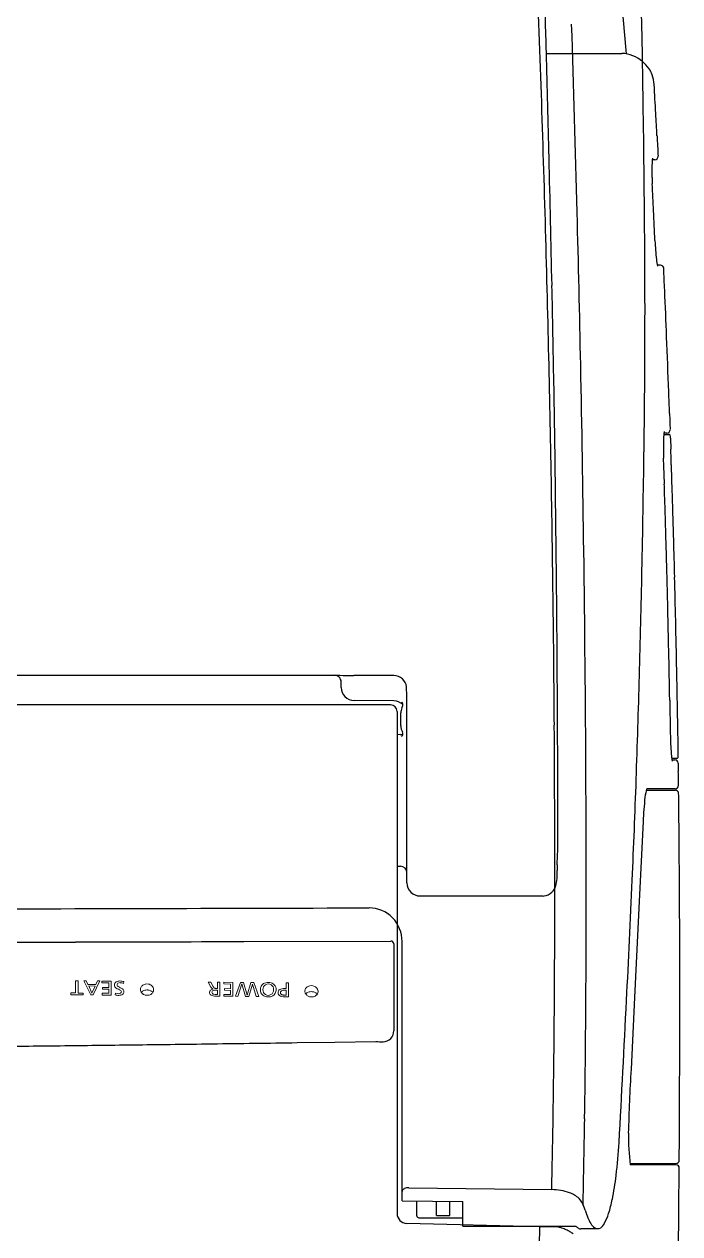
# Model space of a CAD drawing. Header units: centimetres. Extents: x -586 to 10005, y 2072 to 5664.
# Drawn here: x -499.55 to -489.58, y 3499.53 to 3517.9 of the extents above; entities that cross this region are included whole.
import ezdxf

# ---------------------------------------------------------------- set-up
doc = ezdxf.new("R2010")
doc.units = ezdxf.units.CM
doc.header["$MEASUREMENT"] = 0
doc.layers.add('Furnitures', color=7, linetype='Continuous')
doc.layers.add('Toilets_Details', color=8, linetype='Continuous')

msp = doc.modelspace()

# ---------------------------------------------------------------- linework, layer by layer
at = {"layer": 'Furnitures'}
for centre, radius, start, end in [((-856.753, 3504.439), 365.276, 1.96517, 2.64156), ((-423.315, 3523.927), 67.396, 183.96854, 185.51914), ((-584.987, 3515.442), 94.857, 1.32783, 2.26428), ((-717.621, 3510.881), 226.106, 1.66902, 1.93038), ((-885.968, 3504.784), 394.958, 1.4879, 1.90243), ((-1383.504, 3503.433), 893.462, 0.853338, 0.911105), ((-2256.412, 3472.474), 1765.374, 1.408739, 1.460434), ((-490.482, 3516.939), 0.513, 49.7372, 87.9764), ((-490.739, 3516.703), 0.86, 36.8766, 46.833), ((-490.386, 3516.988), 0.407, 20.0002, 34.5747), ((-490.698, 3516.907), 0.729, 5.6037, 17.6006), ((-850.792, 3504.665), 359.311, 1.30481, 1.96185), ((-870.746, 3495.728), 381.365, 3.1284, 3.19419), ((-870.837, 3511.01), 380.739, 0.75174, 0.86225), ((-691.675, 3505.508), 202.027, 3.03402, 3.13046), ((-430.923, 3519.154), 59.081, 182.8646, 183.16609), ((-735.692, 3512.738), 245.582, 0.58123, 0.76214), ((-1084.051, 3501.277), 592.66, 1.223328, 1.411345), ((-489.332, 3515.755), 0.675, 170.7911, 179.9582), ((-489.964, 3515.888), 0.05, 269.7479, 2.9622), ((-487.279, 3515.698), 2.729, 178.7901, 180.4395), ((-486.561, 3515.665), 3.447, 179.8, 181.5803), ((-479.141, 3515.955), 10.872, 182.0289, 182.5531), ((-771.176, 3501.592), 281.515, 2.7422, 2.82577), ((-671.783, 3513.356), 181.67, 0.35599, 0.59078), ((-754.602, 3502.42), 264.921, 2.63753, 2.73498), ((-890.161, 3504.672), 399.152, 1.15575, 1.4883), ((-482.168, 3515.001), 7.803, 182.8705, 183.9515), ((-635.2, 3513.564), 145.087, 359.81228, 0.36393), ((-486.856, 3514.706), 3.106, 184.4689, 187.1049), ((-488.797, 3514.456), 1.15, 186.7281, 191.8341), ((-489.879, 3514.188), 0.05, 2.5654, 90), ((-1675.328, 3462.104), 1186.643, 2.499558, 2.515769), ((-869.41, 3505.951), 377.968, 0.98619, 1.20961), ((-719.496, 3503.843), 229.9, 2.31982, 2.49608), ((-669.057, 3513.749), 178.945, 359.24841, 359.78855), ((-737.389, 3503.129), 247.807, 2.12455, 2.3173), ((-848.349, 3504.699), 356.868, 0.66397, 1.30817), ((-903.161, 3504.398), 412.155, 0.76528, 1.15746), ((-886.417, 3505.671), 394.978, 0.73728, 0.98436), ((-731.027, 3503.358), 241.441, 2.04815, 2.1261), ((-466.102, 3512.707), 23.649, 181.7435, 182.3428), ((-487.221, 3511.502), 2.612, 177.6965, 179.6477), ((-488.529, 3511.556), 1.304, 175.4747, 177.7763), ((-489.323, 3511.616), 0.507, 169.0399, 175.1764), ((-489.781, 3511.738), 0.05, 269.8119, 1.9901), ((-489.75, 3511.648), 0.0205, 28.3495, 89.6102), ((-489.758, 3511.644), 0.0299, 5.5582, 27.6908), ((-490.031, 3511.607), 0.305, 4.2068, 7.3853), ((-489.986, 3511.606), 0.26, 1.3382, 5.1653), ((-735.758, 3514.721), 245.652, 358.80516, 359.22574), ((-487.148, 3511.459), 2.686, 178.7597, 180.8466), ((-480.904, 3511.581), 8.931, 181.0327, 181.7594), ((-735.282, 3503.187), 245.7, 1.87052, 1.9259), ((-735.087, 3503.193), 245.506, 1.78388, 1.87053), ((-1207.325, 3489.057), 717.838, 1.725886, 1.744594), ((-734.883, 3503.199), 245.302, 1.70871, 1.78389), ((-920.071, 3505.225), 428.634, 0.55951, 0.73911), ((-987.974, 3495.654), 498.389, 1.69805, 1.72736), ((-734.645, 3503.207), 245.064, 1.60518, 1.70873), ((-857.066, 3499.521), 367.424, 1.65241, 1.7002), ((-777.93, 3501.793), 288.255, 1.5947, 1.65446), ((-734.33, 3503.215), 244.749, 1.47174, 1.6052), ((-899.317, 3504.469), 408.311, 0.28024, 0.76256), ((-733.958, 3503.013), 244.266, 1.54266, 1.59585), ((-720.685, 3514.368), 230.575, 358.41764, 358.81477), ((-702.338, 3503.859), 212.635, 1.47507, 1.54418), ((-948.269, 3504.938), 456.834, 0.41728, 0.56088), ((-733.956, 3503.225), 244.374, 1.31718, 1.47178), ((-684.765, 3504.311), 195.056, 1.37824, 1.47524), ((-707.972, 3503.767), 218.269, 1.21351, 1.37435), ((-840.874, 3504.822), 349.392, 0.39847, 0.65807), ((-733.528, 3503.234), 243.946, 1.14066, 1.31723), ((-977.511, 3504.713), 486.076, 0.31672, 0.41871), ((-753.005, 3502.84), 263.312, 1.04265, 1.20764), ((-733.15, 3503.242), 243.568, 1.00668, 1.14069), ((-494.83, 3507.911), 0.1, 359.6688, 89.9996), ((-494.48, 3515.201), 7.195, 267.8278, 269.5456), ((-493.929, 3507.81), 0.196, 7.2766, 90.3432), ((-691.639, 3513.535), 201.517, 357.97936, 358.42631), ((-494.529, 3507.828), 0.201, 180.1196, 269.1708), ((-493.98, 3507.461), 0.1, 0.1938, 89.848), ((-493.93, 3507.421), 0.2, 47.2156, 89.3352), ((-494.022, 3507.615), 0.238, 335.165, 340.9481), ((-493.871, 3507.562), 0.0784, 341.9385, 31.8148), ((-345.942, 3509.857), 143.812, 180.88653, 181.10968), ((-493.672, 3507.44), 0.153, 150.8206, 179.8603), ((-962.718, 3504.788), 471.283, 0.18337, 0.31752), ((-732.891, 3503.246), 243.309, 0.91927, 1.00669), ((-493.675, 3507.241), 0.15, 179.5948, 215.8499), ((-840.896, 3504.814), 349.413, 359.94617, 0.39981), ((-493.831, 3507.213), 0.104, 270.871, 291.6154), ((-493.85, 3507.126), 0.0594, 308.8086, 27.2166), ((-486.582, 3507.106), 3.145, 180.6301, 185.8536), ((-762.961, 3502.78), 273.383, 0.84437, 0.91586), ((-490.043, 3506.799), 0.435, 358.2232, 1.2893), ((-489.199, 3506.827), 0.514, 184.7005, 193.6502), ((-489.658, 3506.678), 0.05, 0.8039, 89.8204), ((-489.63, 3506.769), 0.0204, 269.7962, 348.6373), ((-489.682, 3506.782), 0.0739, 346.7113, 2.843), ((-398.858, 3507.783), 90.757, 180.69721, 180.77909), ((-814.295, 3504.62), 323.289, 359.81101, 0.32714), ((-678.52, 3513.078), 188.391, 357.51249, 357.9775), ((-689.495, 3503.825), 199.907, 0.74946, 0.7808), ((-928.287, 3504.914), 436.852, 0.09798, 0.18132), ((-489.193, 3506.025), 0.93, 163.5482, 171.7356), ((-489.653, 3506.338), 0.0499, 269.9816, 0.8795), ((-489.652, 3506.218), 0.05, 0.7089, 89.8637), ((-484.538, 3505.528), 5.611, 173.5474, 177.3219), ((-739.995, 3503.169), 250.412, 0.63807, 0.6978), ((-735.417, 3503.219), 245.834, 0.55956, 0.6383), ((-512.399, 3505.721), 20.964, 359.0041, 359.8361), ((-732.266, 3503.25), 242.682, 0.48851, 0.55968), ((-496.952, 3505.495), 5.515, 356.249, 358.5627), ((-730.078, 3503.268), 240.494, 0.35073, 0.48867), ((-490.299, 3505.081), 1.151, 177.3325, 181.7589), ((-493.83, 3505.012), 0.1, 0, 89.6042), ((-491.988, 3504.965), 0.541, 346.729, 358.6204), ((-493.53, 3504.861), 0.2, 180.1251, 270.0585), ((-491.686, 3504.882), 0.228, 313.7246, 349.7376), ((-783.435, 3517.832), 293.413, 357.11714, 357.47423), ((-491.655, 3504.784), 0.124, 263.41, 274.8455), ((-491.678, 3504.876), 0.218, 278.8752, 313.2222), ((-731.553, 3503.26), 241.969, 0.17241, 0.35033), ((-520.502, 12474.457), 8970.015, 270.1238253, 270.1673285), ((-494.309, 3503.976), 0.504, 359.2771, 89.5591), ((-717.824, 3504.707), 226.341, 359.364, 359.94397), ((-511.91, 8757.585), 5253.64, 270.109974, 270.143364), ((-514.618, 9778.535), 6274.593, 270.1447607, 270.1680863), ((-493.974, 3503.931), 0.045, 1.8745, 89.7219), ((-777.635, 3503.192), 288.051, 359.97235, 0.15849), ((-785.219, 3505.251), 294.216, 359.22653, 359.66941), ((-1378.468, 3548.404), 889.231, 356.93894, 357.078079), ((-889.315, 3503.241), 399.731, 359.86907, 359.97294), ((-494.095, 3502.614), 0.166, 270.4298, 0.4875), ((-513.031, 4744.114), 1241.805, 270.535472, 270.622192), ((-513.86, 4822.393), 1320.089, 270.621297, 270.668915), ((-511.812, 4646.215), 1143.899, 270.669347, 270.725396), ((-511.527, 4621.487), 1119.169, 270.726831, 270.792377), ((-521.078, 5322.675), 1820.422, 270.787768, 270.808233), ((-494.13, 3503.031), 0.584, 262.7717, 273.491), ((-895.006, 3503.26), 405.422, 359.70497, 359.8682), ((-742.743, 3505.3), 251.266, 358.83771, 359.29189), ((-463.129, 3500.372), 27.246, 176.5049, 178.5587), ((-694.406, 3504.38), 203.4, 358.92335, 359.12644), ((-892.276, 3503.243), 402.692, 359.63082, 359.70549), ((-503.284, 3501.809), 12.809, 353.7717, 356.015), ((-485.738, 3501.072), 4.628, 180.1822, 186.1206), ((-696.469, 3504.419), 205.463, 358.86746, 358.92325), ((-489.642, 3500.648), 0.05, 270.1131, 359.6381), ((-489.639, 3500.532), 0.0465, 355.2632, 90.419), ((-495.548, 3501.04), 5.036, 348.7215, 352.9212), ((-1691.638, 3510.036), 1202.082, 359.512459, 359.54682), ((-493.761, 3500.17), 0.0441, 136.7953, 174.8424), ((-493.731, 3500.133), 0.0914, 113.4223, 133.1754), ((-493.706, 3500.068), 0.162, 88.9353, 112.1936), ((-491.56, 3499.245), 0.958, 71.711, 88.1484), ((-699.213, 3504.481), 208.208, 358.76077, 358.86536), ((-491.413, 3499.73), 0.452, 48.5839, 70.1014), ((-491.485, 3499.771), 0.476, 21.7863, 38.748), ((-492.86, 3500.525), 2.299, 342.6513, 348.1977), ((-493.73, 3499.84), 0.15, 179.9852, 268.7539), ((-489.213, 3500.517), 1.917, 199.1071, 202.7627), ((-491.511, 3500.116), 0.889, 331.4283, 341.8989), ((-493.55, 3499.806), 0.03, 180, 270), ((-491.451, 3499.54), 0.0984, 73.6488, 88.7129), ((-492.789, 3495.673), 4.19, 70.2696, 70.978), ((-490.628, 3500.157), 0.736, 223.7682, 225.5138), ((-491.049, 3499.725), 0.133, 224.842, 235.0852), ((-490.522, 3499.954), 0.492, 201.2803, 212.5241), ((-490.773, 3499.779), 0.187, 208.6507, 236.2349), ((-490.896, 3499.775), 0.187, 306.0132, 333.08), ((-869.309, 3502.928), 379.723, 359.15393, 359.52908), ((-1021.138, 3515.121), 529.655, 358.11229, 358.31558), ((-491.642, 3498.852), 0.811, 65.8785, 70.7402), ((-491.533, 3499.097), 0.543, 59.0677, 65.7915), ((-491.791, 3498.684), 1.03, 55.4172, 58.5346), ((-491.096, 3499.654), 0.0477, 232.094, 258.2896), ((-491.098, 3499.654), 0.0473, 260.3367, 284.432), ((-490.832, 3499.689), 0.079, 235.3958, 305.1)]:
    msp.add_arc(centre, radius, start, end, dxfattribs=at)
at = {"layer": 'Furnitures', "lineweight": 0}
for centre, radius, start, end in [((-498.116, 3503.307), 0.0579, 122.2863, 178.6136), ((-498.122, 3503.308), 0.0519, 179.1745, 240.4904), ((-498.093, 3503.26), 0.11, 88.6477, 119.6563), ((-498.106, 3503.315), 0.0255, 126.8184, 178.986), ((-498.104, 3503.311), 0.0287, 170.166, 220.3999), ((-498.093, 3503.298), 0.0468, 82.8841, 127.0243), ((-498.091, 3503.188), 0.182, 71.362, 89.7962), ((-498.094, 3503.201), 0.143, 66.3305, 87.4202), ((-497.701, 3503.24), 0.0783, 131.3514, 167.115), ((-497.688, 3503.228), 0.0957, 100.2292, 132.5327), ((-497.68, 3503.208), 0.117, 79.3702, 102.4449), ((-497.678, 3503.218), 0.107, 47.6556, 79.1361), ((-495.86, 3503.249), 0.0944, 110.8919, 153.6173), ((-495.837, 3503.243), 0.0813, 355.3914, 182.8609), ((-495.839, 3503.188), 0.159, 80.6683, 110.3695), ((-495.826, 3503.235), 0.111, 44.046, 83.4131), ((-495.82, 3503.242), 0.102, 357.216, 43.535), ((-495.181, 3503.182), 0.117, 79.3702, 102.4449), ((-498.104, 3503.35), 0.199, 253.1467, 268.4284), ((-498.105, 3503.32), 0.143, 248.7182, 267.5286), ((-498.068, 3503.38), 0.142, 235.7148, 251.235), ((-498.007, 3503.427), 0.179, 228.7182, 242.2454), ((-498.151, 3503.13), 0.121, 53.0562, 71.8474), ((-498.108, 3503.229), 0.0526, 265.9494, 299.5699), ((-498.114, 3503.321), 0.17, 271.5581, 283.2078), ((-498.134, 3503.136), 0.139, 54.5643, 71.9828), ((-498.092, 3503.206), 0.0242, 294.339, 359.2191), ((-498.093, 3503.206), 0.0256, 357.973, 55.1969), ((-498.097, 3503.229), 0.0759, 286.442, 309.2159), ((-498.079, 3503.209), 0.0484, 359.6462, 57.0723), ((-498.081, 3503.208), 0.0504, 310.1042, 0.0148), ((-497.702, 3503.241), 0.0767, 167.6452, 203.308), ((-497.688, 3503.249), 0.0936, 204.5014, 235.073), ((-497.701, 3503.144), 0.0848, 107.4729, 140.0739), ((-497.678, 3503.265), 0.112, 235.6266, 261.5051), ((-497.68, 3503.095), 0.139, 84.7614, 109.7852), ((-497.677, 3503.264), 0.111, 261.0274, 293.0786), ((-497.684, 3503.077), 0.156, 67.3695, 83.876), ((-497.669, 3503.247), 0.0925, 292.1953, 319.9608), ((-497.65, 3503.151), 0.0752, 37.8113, 69.2855), ((-497.664, 3503.234), 0.0849, 6.4479, 47.189), ((-497.655, 3503.238), 0.0761, 318.9225, 4.7852), ((-496.665, 3503.194), 0.0644, 160.9113, 177.1948), ((-496.653, 3503.2), 0.0759, 182.4371, 199.0561), ((-496.687, 3503.197), 0.0425, 129.8179, 155.4995), ((-496.685, 3503.193), 0.0441, 203.6894, 240.109), ((-496.675, 3503.182), 0.0615, 108.7769, 129.4482), ((-496.611, 3503.333), 0.112, 210.5885, 221.4975), ((-496.657, 3503.244), 0.102, 240.9117, 259.9686), ((-496.661, 3503.294), 0.0488, 225.5272, 255.1512), ((-496.657, 3503.133), 0.114, 98.4752, 109.6677), ((-496.665, 3503.199), 0.0283, 131.5541, 179.3599), ((-496.668, 3503.197), 0.0254, 175.5649, 226.2125), ((-496.652, 3503.222), 0.0546, 233.1138, 258.6235), ((-496.654, 3503.184), 0.0465, 92.4871, 129.0229), ((-496.584, 3503.332), 0.102, 207.2013, 215.8006), ((-496.622, 3503.511), 0.372, 261.8424, 268.2334), ((-496.64, 3503.294), 0.0346, 219.2472, 244.67), ((-496.621, 3503.461), 0.295, 261.8669, 269.3265), ((-496.63, 3503.058), 0.174, 88.3063, 98.654), ((-496.634, 3503.308), 0.0498, 246.0022, 266.4744), ((-496.615, 3503.516), 0.259, 264.9818, 269.1661), ((-495.768, 3503.225), 0.189, 159.5417, 176.1362), ((-495.847, 3503.236), 0.11, 179.1263, 227.5052), ((-495.845, 3503.246), 0.118, 230.0561, 270.6875), ((-495.837, 3503.233), 0.0812, 175.9876, 2.2648), ((-495.837, 3503.276), 0.149, 267.5358, 296.9205), ((-495.822, 3503.233), 0.104, 300.0308, 2.004), ((-495.62, 3503.193), 0.0674, 160.8845, 180.2678), ((-495.589, 3503.196), 0.0981, 181.4749, 193.7203), ((-495.637, 3503.186), 0.0497, 196.2026, 231.1479), ((-495.635, 3503.197), 0.0518, 126.2827, 158.7809), ((-495.618, 3503.215), 0.084, 233.507, 257.8545), ((-495.613, 3503.158), 0.0958, 99.4946, 123.2616), ((-495.622, 3503.197), 0.0289, 155.2146, 173.014), ((-495.577, 3503.19), 0.074, 171.6335, 177.7046), ((-495.577, 3503.196), 0.074, 182.2954, 188.3665), ((-495.622, 3503.189), 0.0289, 186.986, 204.7854), ((-495.622, 3503.197), 0.0288, 119.6572, 153.9886), ((-495.622, 3503.189), 0.0288, 206.0114, 240.3428), ((-495.611, 3503.176), 0.0528, 96.8166, 119.3588), ((-495.609, 3503.211), 0.0544, 238.958, 254.3162), ((-495.589, 3503.354), 0.226, 258.0981, 270.3028), ((-495.582, 3502.904), 0.352, 90.879, 97.6289), ((-495.598, 3503.25), 0.0947, 254.2807, 261.8045), ((-495.592, 3503.08), 0.151, 87.0433, 99.4647), ((-495.586, 3503.329), 0.175, 261.7282, 270.6178), ((-495.204, 3503.215), 0.0767, 167.6452, 203.308), ((-495.203, 3503.214), 0.0783, 131.3514, 167.115), ((-495.189, 3503.224), 0.0936, 204.5014, 235.073), ((-495.203, 3503.119), 0.0848, 107.4729, 140.0739), ((-495.19, 3503.202), 0.0957, 100.2292, 132.5327), ((-495.18, 3503.239), 0.112, 235.6266, 261.5051), ((-495.182, 3503.069), 0.139, 84.7614, 109.7852), ((-495.179, 3503.238), 0.111, 261.0274, 293.0786), ((-495.186, 3503.052), 0.156, 67.3695, 83.876), ((-495.18, 3503.192), 0.107, 47.6556, 79.1361), ((-495.17, 3503.222), 0.0925, 292.1953, 319.9608), ((-495.152, 3503.126), 0.0752, 37.8113, 69.2855), ((-495.166, 3503.209), 0.0849, 6.4479, 47.189), ((-495.157, 3503.212), 0.0761, 318.9225, 4.7852)]:
    msp.add_arc(centre, radius, start, end, dxfattribs=at)
at = {"layer": 'Toilets_Details'}
for p, q in [((-491.611, 3517.452), (-490.464, 3517.452)), ((-489.964, 3515.838), (-490.002, 3515.838)), ((-489.879, 3514.238), (-489.925, 3514.238)), ((-489.827, 3511.668), (-489.75, 3511.668)), ((-489.782, 3511.688), (-489.825, 3511.688)), ((-489.731, 3511.74), (-489.732, 3511.74)), ((-489.726, 3511.612), (-489.72, 3511.444)), ((-489.827, 3511.188), (-489.831, 3511.307)), ((-489.823, 3511.061), (-489.827, 3511.188)), ((-489.819, 3510.911), (-489.823, 3511.061)), ((-511.98, 3508.011), (-494.752, 3508.011)), ((-494.73, 3507.827), (-494.73, 3507.91)), ((-493.93, 3508.006), (-494.537, 3508.006)), ((-493.73, 3507.695), (-493.735, 3507.835)), ((-493.98, 3507.561), (-529.981, 3507.561)), ((-493.928, 3507.621), (-494.532, 3507.627)), ((-493.73, 3506.437), (-493.73, 3507.695)), ((-493.88, 3507.461), (-493.88, 3505.836)), ((-493.825, 3507.242), (-493.825, 3507.441)), ((-493.829, 3507.11), (-493.88, 3507.109)), ((-489.63, 3506.748), (-489.706, 3506.748)), ((-489.703, 3506.728), (-489.658, 3506.728)), ((-489.608, 3506.679), (-489.608, 3506.679)), ((-493.73, 3504.86), (-493.73, 3506.437)), ((-489.603, 3506.339), (-489.605, 3506.44)), ((-490.091, 3506.268), (-489.652, 3506.268)), ((-489.653, 3506.288), (-490.085, 3506.288)), ((-493.88, 3505.836), (-493.88, 3505.196)), ((-490.143, 3505.79), (-490.196, 3504.681)), ((-493.88, 3505.196), (-493.88, 3504.525)), ((-493.88, 3505.112), (-493.83, 3505.112)), ((-491.447, 3504.952), (-491.45, 3505.045)), ((-493.53, 3504.661), (-491.669, 3504.661)), ((-490.196, 3504.681), (-490.272, 3503.12)), ((-493.88, 3504.525), (-493.88, 3504.24)), ((-493.88, 3504.24), (-493.88, 3499.84)), ((-496.21, 3503.969), (-493.974, 3503.976)), ((-493.929, 3503.932), (-493.929, 3502.615)), ((-493.805, 3500.031), (-493.805, 3503.969)), ((-490.272, 3503.12), (-490.324, 3502.033)), ((-495.4, 3502.434), (-494.824, 3502.442)), ((-494.824, 3502.442), (-494.203, 3502.451)), ((-490.342, 3500.598), (-489.642, 3500.598)), ((-489.64, 3500.578), (-490.34, 3500.578)), ((-493.703, 3500.229), (-491.529, 3500.203)), ((-493.805, 3500.031), (-492.88, 3500.02)), ((-493.58, 3499.806), (-493.58, 3500.028)), ((-493.28, 3499.808), (-493.28, 3500.025)), ((-493.08, 3499.808), (-493.08, 3500.022)), ((-492.88, 3499.648), (-492.88, 3500.02)), ((-491.024, 3499.89), (-491.053, 3499.978)), ((-493.734, 3499.691), (-491.712, 3499.644)), ((-493.55, 3499.776), (-492.88, 3499.776)), ((-493.28, 3499.808), (-493.08, 3499.808)), ((-492.88, 3499.648), (-491.159, 3499.648)), ((-491.712, 3499.552), (-491.712, 3499.648)), ((-491.712, 3499.644), (-491.448, 3499.638)), ((-490.832, 3499.608), (-491.086, 3499.608))]:
    msp.add_line(p, q, dxfattribs=at)
at = {"layer": 'Toilets_Details', "lineweight": 0}
for p, q in [((-498.764, 3503.373), (-498.764, 3503.188)), ((-498.728, 3503.373), (-498.764, 3503.373)), ((-498.728, 3503.187), (-498.728, 3503.373)), ((-498.602, 3503.372), (-498.642, 3503.372)), ((-498.535, 3503.159), (-498.642, 3503.372)), ((-498.577, 3503.318), (-498.602, 3503.372)), ((-498.577, 3503.318), (-498.457, 3503.317)), ((-498.394, 3503.37), (-498.499, 3503.159)), ((-498.457, 3503.317), (-498.432, 3503.37)), ((-498.432, 3503.37), (-498.394, 3503.37)), ((-498.365, 3503.369), (-498.225, 3503.368)), ((-498.365, 3503.369), (-498.365, 3503.343)), ((-498.261, 3503.342), (-498.365, 3503.343)), ((-498.261, 3503.272), (-498.261, 3503.342)), ((-498.225, 3503.156), (-498.225, 3503.368)), ((-498.037, 3503.333), (-498.033, 3503.361)), ((-496.709, 3503.353), (-496.749, 3503.353)), ((-496.708, 3503.276), (-496.749, 3503.353)), ((-496.675, 3503.285), (-496.709, 3503.353)), ((-496.608, 3503.352), (-496.572, 3503.351)), ((-496.608, 3503.352), (-496.608, 3503.257)), ((-496.572, 3503.139), (-496.572, 3503.351)), ((-496.513, 3503.325), (-496.513, 3503.351)), ((-496.513, 3503.351), (-496.374, 3503.349)), ((-496.409, 3503.324), (-496.513, 3503.325)), ((-496.409, 3503.253), (-496.409, 3503.324)), ((-496.374, 3503.349), (-496.374, 3503.137)), ((-496.335, 3503.137), (-496.259, 3503.348)), ((-496.238, 3503.325), (-496.298, 3503.136)), ((-496.214, 3503.348), (-496.259, 3503.348)), ((-496.184, 3503.135), (-496.238, 3503.325)), ((-496.214, 3503.348), (-496.157, 3503.157)), ((-496.157, 3503.157), (-496.102, 3503.346)), ((-496.079, 3503.322), (-496.133, 3503.134)), ((-496.056, 3503.346), (-496.102, 3503.346)), ((-496.02, 3503.133), (-496.079, 3503.322)), ((-496.056, 3503.346), (-495.981, 3503.133)), ((-495.531, 3503.34), (-495.567, 3503.34)), ((-495.567, 3503.256), (-495.567, 3503.34)), ((-495.531, 3503.127), (-495.531, 3503.34)), ((-498.838, 3503.189), (-498.764, 3503.188)), ((-498.838, 3503.162), (-498.838, 3503.189)), ((-498.651, 3503.16), (-498.838, 3503.162)), ((-498.728, 3503.187), (-498.651, 3503.187)), ((-498.651, 3503.16), (-498.651, 3503.187)), ((-498.468, 3503.293), (-498.565, 3503.294)), ((-498.516, 3503.185), (-498.565, 3503.294)), ((-498.499, 3503.159), (-498.535, 3503.159)), ((-498.516, 3503.185), (-498.468, 3503.293)), ((-498.516, 3503.185), (-498.516, 3503.185)), ((-498.362, 3503.183), (-498.261, 3503.183)), ((-498.362, 3503.157), (-498.362, 3503.183)), ((-498.225, 3503.156), (-498.362, 3503.157)), ((-498.355, 3503.273), (-498.261, 3503.272)), ((-498.355, 3503.247), (-498.355, 3503.273)), ((-498.261, 3503.247), (-498.355, 3503.247)), ((-498.261, 3503.247), (-498.261, 3503.183)), ((-498.162, 3503.16), (-498.157, 3503.186)), ((-496.673, 3503.246), (-496.673, 3503.247)), ((-496.634, 3503.14), (-496.572, 3503.139)), ((-496.608, 3503.232), (-496.625, 3503.232)), ((-496.625, 3503.166), (-496.608, 3503.166)), ((-496.618, 3503.258), (-496.608, 3503.257)), ((-496.608, 3503.232), (-496.608, 3503.166)), ((-496.51, 3503.139), (-496.51, 3503.165)), ((-496.51, 3503.165), (-496.409, 3503.163)), ((-496.374, 3503.137), (-496.51, 3503.139)), ((-496.503, 3503.254), (-496.409, 3503.253)), ((-496.503, 3503.229), (-496.503, 3503.254)), ((-496.409, 3503.228), (-496.503, 3503.229)), ((-496.409, 3503.163), (-496.409, 3503.228)), ((-496.298, 3503.136), (-496.335, 3503.137)), ((-496.133, 3503.134), (-496.184, 3503.135)), ((-495.981, 3503.133), (-496.02, 3503.133)), ((-495.567, 3503.256), (-495.588, 3503.256)), ((-495.531, 3503.127), (-495.588, 3503.128)), ((-495.584, 3503.23), (-495.567, 3503.23)), ((-495.584, 3503.154), (-495.567, 3503.154)), ((-495.567, 3503.154), (-495.567, 3503.23))]:
    msp.add_line(p, q, dxfattribs=at)
at = {"layer": 'Toilets_Details'}
for centre, radius, start, end in [((-856.753, 3504.439), 365.276, 1.96517, 2.64156), ((-423.315, 3523.927), 67.396, 183.96854, 185.51914), ((-584.987, 3515.442), 94.857, 1.32783, 2.26428), ((-717.621, 3510.881), 226.106, 1.66902, 1.93038), ((-885.968, 3504.784), 394.958, 1.4879, 1.90243), ((-1383.504, 3503.433), 893.462, 0.853338, 0.911105), ((-2256.412, 3472.474), 1765.374, 1.408739, 1.460434), ((-490.482, 3516.939), 0.513, 49.7372, 87.9764), ((-490.739, 3516.703), 0.86, 36.8766, 46.833), ((-490.386, 3516.988), 0.407, 20.0002, 34.5747), ((-490.698, 3516.907), 0.729, 5.6037, 17.6006), ((-850.792, 3504.665), 359.311, 1.30481, 1.96185), ((-870.746, 3495.728), 381.365, 3.1284, 3.19419), ((-870.837, 3511.01), 380.739, 0.75174, 0.86225), ((-691.675, 3505.508), 202.027, 3.03402, 3.13046), ((-430.923, 3519.154), 59.081, 182.8646, 183.16609), ((-735.692, 3512.738), 245.582, 0.58123, 0.76214), ((-1084.051, 3501.277), 592.66, 1.223328, 1.411345), ((-489.332, 3515.755), 0.675, 170.7911, 179.9582), ((-489.964, 3515.888), 0.05, 269.7479, 2.9622), ((-487.279, 3515.698), 2.729, 178.7901, 180.4395), ((-486.561, 3515.665), 3.447, 179.8, 181.5803), ((-479.141, 3515.955), 10.872, 182.0289, 182.5531), ((-771.176, 3501.592), 281.515, 2.7422, 2.82577), ((-671.783, 3513.356), 181.67, 0.35599, 0.59078), ((-754.602, 3502.42), 264.921, 2.63753, 2.73498), ((-890.161, 3504.672), 399.152, 1.15575, 1.4883), ((-482.168, 3515.001), 7.803, 182.8705, 183.9515), ((-635.2, 3513.564), 145.087, 359.81228, 0.36393), ((-486.856, 3514.706), 3.106, 184.4689, 187.1049), ((-488.797, 3514.456), 1.15, 186.7281, 191.8341), ((-489.879, 3514.188), 0.05, 2.5654, 90), ((-1675.328, 3462.104), 1186.643, 2.499558, 2.515769), ((-869.41, 3505.951), 377.968, 0.98619, 1.20961), ((-719.496, 3503.843), 229.9, 2.31982, 2.49608), ((-669.057, 3513.749), 178.945, 359.24841, 359.78855), ((-737.389, 3503.129), 247.807, 2.12455, 2.3173), ((-848.349, 3504.699), 356.868, 0.66397, 1.30817), ((-903.161, 3504.398), 412.155, 0.76528, 1.15746), ((-886.417, 3505.671), 394.978, 0.73728, 0.98436), ((-731.027, 3503.358), 241.441, 2.04815, 2.1261), ((-466.102, 3512.707), 23.649, 181.7435, 182.3428), ((-487.221, 3511.502), 2.612, 177.6965, 179.6477), ((-488.529, 3511.556), 1.304, 175.4747, 177.7763), ((-489.323, 3511.616), 0.507, 169.0399, 175.1764), ((-489.781, 3511.738), 0.05, 269.8119, 1.9901), ((-489.75, 3511.648), 0.0205, 28.3495, 89.6102), ((-489.758, 3511.644), 0.0299, 5.5582, 27.6908), ((-490.031, 3511.607), 0.305, 4.2068, 7.3853), ((-489.986, 3511.606), 0.26, 1.3382, 5.1653), ((-735.758, 3514.721), 245.652, 358.80516, 359.22574), ((-487.148, 3511.459), 2.686, 178.7597, 180.8466), ((-480.904, 3511.581), 8.931, 181.0327, 181.7594), ((-735.282, 3503.187), 245.7, 1.87052, 1.9259), ((-735.087, 3503.193), 245.506, 1.78388, 1.87053), ((-1207.325, 3489.057), 717.838, 1.725886, 1.744594), ((-734.883, 3503.199), 245.302, 1.70871, 1.78389), ((-920.071, 3505.225), 428.634, 0.55951, 0.73911), ((-987.974, 3495.654), 498.389, 1.69805, 1.72736), ((-734.645, 3503.207), 245.064, 1.60518, 1.70873), ((-857.066, 3499.521), 367.424, 1.65241, 1.7002), ((-777.93, 3501.793), 288.255, 1.5947, 1.65446), ((-734.33, 3503.215), 244.749, 1.47174, 1.6052), ((-899.317, 3504.469), 408.311, 0.28024, 0.76256), ((-733.958, 3503.013), 244.266, 1.54266, 1.59585), ((-720.685, 3514.368), 230.575, 358.41764, 358.81477), ((-702.338, 3503.859), 212.635, 1.47507, 1.54418), ((-948.269, 3504.938), 456.834, 0.41728, 0.56088), ((-733.956, 3503.225), 244.374, 1.31718, 1.47178), ((-684.765, 3504.311), 195.056, 1.37824, 1.47524), ((-707.972, 3503.767), 218.269, 1.21351, 1.37435), ((-840.874, 3504.822), 349.392, 0.39847, 0.65807), ((-733.528, 3503.234), 243.946, 1.14066, 1.31723), ((-977.511, 3504.713), 486.076, 0.31672, 0.41871), ((-753.005, 3502.84), 263.312, 1.04265, 1.20764), ((-733.15, 3503.242), 243.568, 1.00668, 1.14069), ((-494.83, 3507.911), 0.1, 359.6688, 89.9996), ((-494.48, 3515.201), 7.195, 267.8278, 269.5456), ((-493.929, 3507.81), 0.196, 7.2766, 90.3432), ((-691.639, 3513.535), 201.517, 357.97936, 358.42631), ((-494.529, 3507.828), 0.201, 180.1196, 269.1708), ((-493.98, 3507.461), 0.1, 0.1938, 89.848), ((-493.93, 3507.421), 0.2, 47.2156, 89.3352), ((-494.022, 3507.615), 0.238, 335.165, 340.9481), ((-493.871, 3507.562), 0.0784, 341.9385, 31.8148), ((-345.942, 3509.857), 143.812, 180.88653, 181.10968), ((-493.672, 3507.44), 0.153, 150.8206, 179.8603), ((-962.718, 3504.788), 471.283, 0.18337, 0.31752), ((-732.891, 3503.246), 243.309, 0.91927, 1.00669), ((-493.675, 3507.241), 0.15, 179.5948, 215.8499), ((-840.896, 3504.814), 349.413, 359.94617, 0.39981), ((-493.831, 3507.213), 0.104, 270.871, 291.6154), ((-493.85, 3507.126), 0.0594, 308.8086, 27.2166), ((-486.582, 3507.106), 3.145, 180.6301, 185.8536), ((-762.961, 3502.78), 273.383, 0.84437, 0.91586), ((-490.043, 3506.799), 0.435, 358.2232, 1.2893), ((-489.199, 3506.827), 0.514, 184.7005, 193.6502), ((-489.658, 3506.678), 0.05, 0.8039, 89.8204), ((-489.63, 3506.769), 0.0204, 269.7962, 348.6373), ((-489.682, 3506.782), 0.0739, 346.7113, 2.843), ((-398.858, 3507.783), 90.757, 180.69721, 180.77909), ((-814.295, 3504.62), 323.289, 359.81101, 0.32714), ((-678.52, 3513.078), 188.391, 357.51249, 357.9775), ((-689.495, 3503.825), 199.907, 0.74946, 0.7808), ((-928.287, 3504.914), 436.852, 0.09798, 0.18132), ((-489.193, 3506.025), 0.93, 163.5482, 171.7356), ((-489.653, 3506.338), 0.0499, 269.9816, 0.8795), ((-489.652, 3506.218), 0.05, 0.7089, 89.8637), ((-484.538, 3505.528), 5.611, 173.5474, 177.3219), ((-739.995, 3503.169), 250.412, 0.63807, 0.6978), ((-735.417, 3503.219), 245.834, 0.55956, 0.6383), ((-512.399, 3505.721), 20.964, 359.0041, 359.8361), ((-732.266, 3503.25), 242.682, 0.48851, 0.55968), ((-496.952, 3505.495), 5.515, 356.249, 358.5627), ((-730.078, 3503.268), 240.494, 0.35073, 0.48867), ((-490.299, 3505.081), 1.151, 177.3325, 181.7589), ((-493.83, 3505.012), 0.1, 0, 89.6042), ((-491.988, 3504.965), 0.541, 346.729, 358.6204), ((-493.53, 3504.861), 0.2, 180.1251, 270.0585), ((-491.686, 3504.882), 0.228, 313.7246, 349.7376), ((-783.435, 3517.832), 293.413, 357.11714, 357.47423), ((-491.655, 3504.784), 0.124, 263.41, 274.8455), ((-491.678, 3504.876), 0.218, 278.8752, 313.2222), ((-731.553, 3503.26), 241.969, 0.17241, 0.35033), ((-520.502, 12474.457), 8970.015, 270.1238253, 270.1673285), ((-494.309, 3503.976), 0.504, 359.2771, 89.5591), ((-717.824, 3504.707), 226.341, 359.364, 359.94397), ((-511.91, 8757.585), 5253.64, 270.109974, 270.143364), ((-514.618, 9778.535), 6274.593, 270.1447607, 270.1680863), ((-493.974, 3503.931), 0.045, 1.8745, 89.7219), ((-777.635, 3503.192), 288.051, 359.97235, 0.15849), ((-785.219, 3505.251), 294.216, 359.22653, 359.66941), ((-1378.468, 3548.404), 889.231, 356.93894, 357.078079), ((-889.315, 3503.241), 399.731, 359.86907, 359.97294), ((-494.095, 3502.614), 0.166, 270.4298, 0.4875), ((-513.86, 4822.393), 1320.089, 270.621297, 270.668915), ((-511.812, 4646.215), 1143.899, 270.669347, 270.725396), ((-511.527, 4621.487), 1119.169, 270.726831, 270.792377), ((-521.078, 5322.675), 1820.422, 270.787768, 270.808233), ((-494.13, 3503.031), 0.584, 262.7717, 273.491), ((-895.006, 3503.26), 405.422, 359.70497, 359.8682), ((-742.743, 3505.3), 251.266, 358.83771, 359.29189), ((-463.129, 3500.372), 27.246, 176.5049, 178.5587), ((-694.406, 3504.38), 203.4, 358.92335, 359.12644), ((-892.276, 3503.243), 402.692, 359.63082, 359.70549), ((-503.284, 3501.809), 12.809, 353.7717, 356.015), ((-485.738, 3501.072), 4.628, 180.1822, 186.1206), ((-696.469, 3504.419), 205.463, 358.86746, 358.92325), ((-489.642, 3500.648), 0.05, 270.1131, 359.6381), ((-489.639, 3500.532), 0.0465, 355.2632, 90.419), ((-495.548, 3501.04), 5.036, 348.7215, 352.9212), ((-1691.638, 3510.036), 1202.082, 359.512459, 359.54682), ((-493.761, 3500.17), 0.0441, 136.7953, 174.8424), ((-493.731, 3500.133), 0.0914, 113.4223, 133.1754), ((-493.706, 3500.068), 0.162, 88.9353, 112.1936), ((-491.56, 3499.245), 0.958, 71.711, 88.1484), ((-699.213, 3504.481), 208.208, 358.76077, 358.86536), ((-491.413, 3499.73), 0.452, 48.5839, 70.1014), ((-491.485, 3499.771), 0.476, 21.7863, 38.748), ((-492.86, 3500.525), 2.299, 342.6513, 348.1977), ((-493.73, 3499.84), 0.15, 179.9852, 268.7539), ((-489.213, 3500.517), 1.917, 199.1071, 202.7627), ((-491.511, 3500.116), 0.889, 331.4283, 341.8989), ((-493.55, 3499.806), 0.03, 180, 270), ((-491.451, 3499.54), 0.0984, 73.6488, 88.7129), ((-492.789, 3495.673), 4.19, 70.2696, 70.978), ((-490.628, 3500.157), 0.736, 223.7682, 225.5138), ((-491.049, 3499.725), 0.133, 224.842, 235.0852), ((-490.522, 3499.954), 0.492, 201.2803, 212.5241), ((-490.773, 3499.779), 0.187, 208.6507, 236.2349), ((-490.896, 3499.775), 0.187, 306.0132, 333.08), ((-869.309, 3502.928), 379.723, 359.15393, 359.52908), ((-1021.138, 3515.121), 529.655, 358.11229, 358.31558), ((-491.642, 3498.852), 0.811, 65.8785, 70.7402), ((-491.533, 3499.097), 0.543, 59.0677, 65.7915), ((-491.791, 3498.684), 1.03, 55.4172, 58.5346), ((-491.096, 3499.654), 0.0477, 232.094, 258.2896), ((-491.098, 3499.654), 0.0473, 260.3367, 284.432), ((-490.832, 3499.689), 0.079, 235.3958, 305.1)]:
    msp.add_arc(centre, radius, start, end, dxfattribs=at)
at = {"layer": 'Toilets_Details', "lineweight": 0}
for centre, radius, start, end in [((-498.116, 3503.307), 0.0579, 122.2863, 178.6136), ((-498.122, 3503.308), 0.0519, 179.1745, 240.4904), ((-498.093, 3503.26), 0.11, 88.6477, 119.6563), ((-498.106, 3503.315), 0.0255, 126.8184, 178.986), ((-498.104, 3503.311), 0.0287, 170.166, 220.3999), ((-498.093, 3503.298), 0.0468, 82.8841, 127.0243), ((-498.091, 3503.188), 0.182, 71.362, 89.7962), ((-498.094, 3503.201), 0.143, 66.3305, 87.4202), ((-497.701, 3503.24), 0.0783, 131.3514, 167.115), ((-497.688, 3503.228), 0.0957, 100.2292, 132.5327), ((-497.68, 3503.208), 0.117, 79.3702, 102.4449), ((-497.678, 3503.218), 0.107, 47.6556, 79.1361), ((-495.86, 3503.249), 0.0944, 110.8919, 153.6173), ((-495.837, 3503.243), 0.0813, 355.3914, 182.8609), ((-495.839, 3503.188), 0.159, 80.6683, 110.3695), ((-495.826, 3503.235), 0.111, 44.046, 83.4131), ((-495.82, 3503.242), 0.102, 357.216, 43.535), ((-495.181, 3503.182), 0.117, 79.3702, 102.4449), ((-498.104, 3503.35), 0.199, 253.1467, 268.4284), ((-498.105, 3503.32), 0.143, 248.7182, 267.5286), ((-498.068, 3503.38), 0.142, 235.7148, 251.235), ((-498.007, 3503.427), 0.179, 228.7182, 242.2454), ((-498.151, 3503.13), 0.121, 53.0562, 71.8474), ((-498.108, 3503.229), 0.0526, 265.9494, 299.5699), ((-498.114, 3503.321), 0.17, 271.5581, 283.2078), ((-498.134, 3503.136), 0.139, 54.5643, 71.9828), ((-498.092, 3503.206), 0.0242, 294.339, 359.2191), ((-498.093, 3503.206), 0.0256, 357.973, 55.1969), ((-498.097, 3503.229), 0.0759, 286.442, 309.2159), ((-498.079, 3503.209), 0.0484, 359.6462, 57.0723), ((-498.081, 3503.208), 0.0504, 310.1042, 0.0148), ((-497.702, 3503.241), 0.0767, 167.6452, 203.308), ((-497.688, 3503.249), 0.0936, 204.5014, 235.073), ((-497.701, 3503.144), 0.0848, 107.4729, 140.0739), ((-497.678, 3503.265), 0.112, 235.6266, 261.5051), ((-497.68, 3503.095), 0.139, 84.7614, 109.7852), ((-497.677, 3503.264), 0.111, 261.0274, 293.0786), ((-497.684, 3503.077), 0.156, 67.3695, 83.876), ((-497.669, 3503.247), 0.0925, 292.1953, 319.9608), ((-497.65, 3503.151), 0.0752, 37.8113, 69.2855), ((-497.664, 3503.234), 0.0849, 6.4479, 47.189), ((-497.655, 3503.238), 0.0761, 318.9225, 4.7852), ((-496.665, 3503.194), 0.0644, 160.9113, 177.1948), ((-496.653, 3503.2), 0.0759, 182.4371, 199.0561), ((-496.687, 3503.197), 0.0425, 129.8179, 155.4995), ((-496.685, 3503.193), 0.0441, 203.6894, 240.109), ((-496.675, 3503.182), 0.0615, 108.7769, 129.4482), ((-496.611, 3503.333), 0.112, 210.5885, 221.4975), ((-496.657, 3503.244), 0.102, 240.9117, 259.9686), ((-496.661, 3503.294), 0.0488, 225.5272, 255.1512), ((-496.657, 3503.133), 0.114, 98.4752, 109.6677), ((-496.665, 3503.199), 0.0283, 131.5541, 179.3599), ((-496.668, 3503.197), 0.0254, 175.5649, 226.2125), ((-496.652, 3503.222), 0.0546, 233.1138, 258.6235), ((-496.654, 3503.184), 0.0465, 92.4871, 129.0229), ((-496.584, 3503.332), 0.102, 207.2013, 215.8006), ((-496.622, 3503.511), 0.372, 261.8424, 268.2334), ((-496.64, 3503.294), 0.0346, 219.2472, 244.67), ((-496.621, 3503.461), 0.295, 261.8669, 269.3265), ((-496.63, 3503.058), 0.174, 88.3063, 98.654), ((-496.634, 3503.308), 0.0498, 246.0022, 266.4744), ((-496.615, 3503.516), 0.259, 264.9818, 269.1661), ((-495.768, 3503.225), 0.189, 159.5417, 176.1362), ((-495.847, 3503.236), 0.11, 179.1263, 227.5052), ((-495.845, 3503.246), 0.118, 230.0561, 270.6875), ((-495.837, 3503.233), 0.0812, 175.9876, 2.2648), ((-495.837, 3503.276), 0.149, 267.5358, 296.9205), ((-495.822, 3503.233), 0.104, 300.0308, 2.004), ((-495.62, 3503.193), 0.0674, 160.8845, 180.2678), ((-495.589, 3503.196), 0.0981, 181.4749, 193.7203), ((-495.637, 3503.186), 0.0497, 196.2026, 231.1479), ((-495.635, 3503.197), 0.0518, 126.2827, 158.7809), ((-495.618, 3503.215), 0.084, 233.507, 257.8545), ((-495.613, 3503.158), 0.0958, 99.4946, 123.2616), ((-495.622, 3503.197), 0.0289, 155.2146, 173.014), ((-495.577, 3503.19), 0.074, 171.6335, 177.7046), ((-495.577, 3503.196), 0.074, 182.2954, 188.3665), ((-495.622, 3503.189), 0.0289, 186.986, 204.7854), ((-495.622, 3503.197), 0.0288, 119.6572, 153.9886), ((-495.622, 3503.189), 0.0288, 206.0114, 240.3428), ((-495.611, 3503.176), 0.0528, 96.8166, 119.3588), ((-495.609, 3503.211), 0.0544, 238.958, 254.3162), ((-495.589, 3503.354), 0.226, 258.0981, 270.3028), ((-495.582, 3502.904), 0.352, 90.879, 97.6289), ((-495.598, 3503.25), 0.0947, 254.2807, 261.8045), ((-495.592, 3503.08), 0.151, 87.0433, 99.4647), ((-495.586, 3503.329), 0.175, 261.7282, 270.6178), ((-495.204, 3503.215), 0.0767, 167.6452, 203.308), ((-495.203, 3503.214), 0.0783, 131.3514, 167.115), ((-495.189, 3503.224), 0.0936, 204.5014, 235.073), ((-495.203, 3503.119), 0.0848, 107.4729, 140.0739), ((-495.19, 3503.202), 0.0957, 100.2292, 132.5327), ((-495.18, 3503.239), 0.112, 235.6266, 261.5051), ((-495.182, 3503.069), 0.139, 84.7614, 109.7852), ((-495.179, 3503.238), 0.111, 261.0274, 293.0786), ((-495.186, 3503.052), 0.156, 67.3695, 83.876), ((-495.18, 3503.192), 0.107, 47.6556, 79.1361), ((-495.17, 3503.222), 0.0925, 292.1953, 319.9608), ((-495.152, 3503.126), 0.0752, 37.8113, 69.2855), ((-495.166, 3503.209), 0.0849, 6.4479, 47.189), ((-495.157, 3503.212), 0.0761, 318.9225, 4.7852)]:
    msp.add_arc(centre, radius, start, end, dxfattribs=at)

doc.saveas('drawing.dxf')
